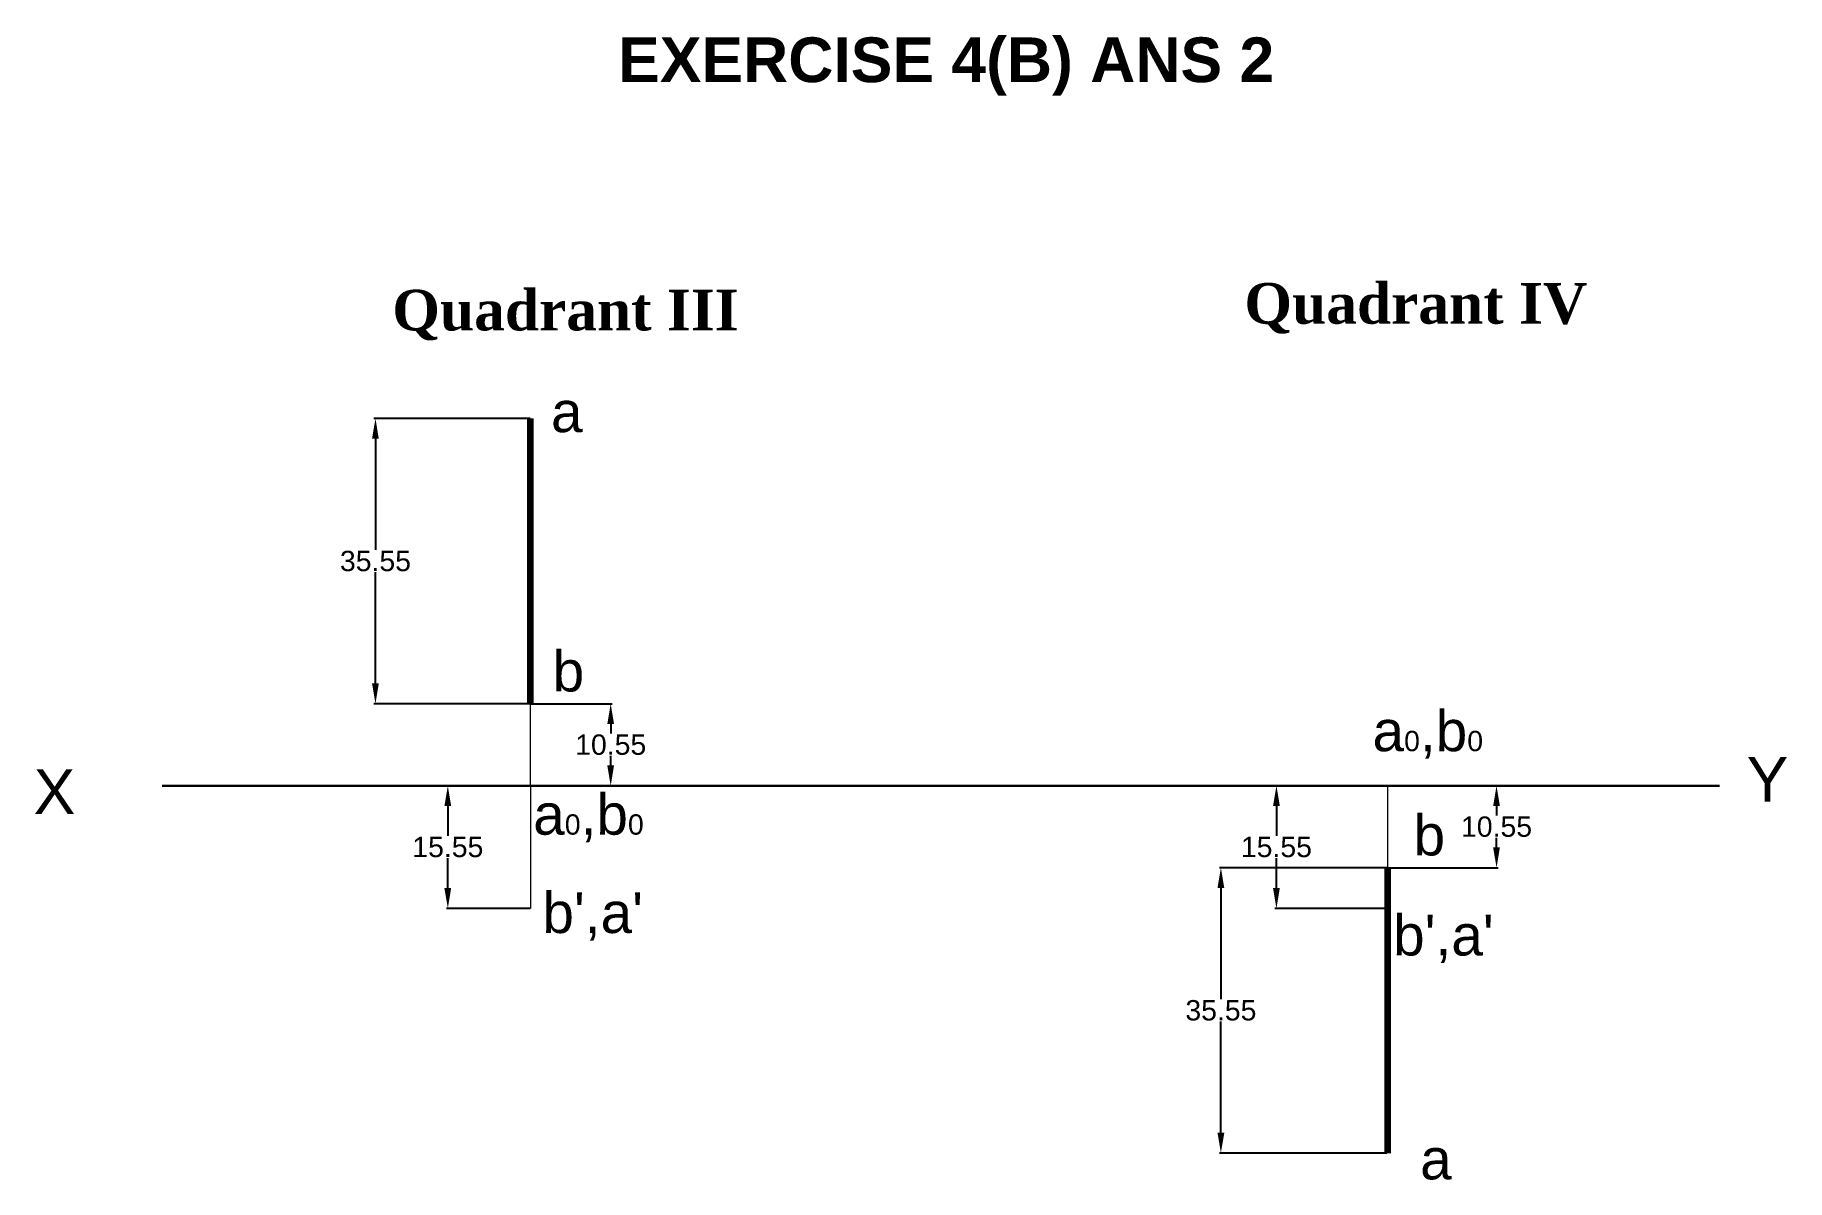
# Model space of a CAD drawing. Header units: millimetres. Extents: x -2 to 214, y 57 to 197.
import ezdxf

# ---------------------------------------------------------------- set-up
doc = ezdxf.new("R2010")
doc.units = ezdxf.units.MM
doc.layers.add('thick continuous', color=7, linetype='Continuous', lineweight=30)
doc.layers.add('thin continuous', color=7, linetype='Continuous', lineweight=13)
doc.styles.get("Standard").update_dxf_attribs({"font": 'arial.ttf'})
doc.dimstyles.get("Standard").update_dxf_attribs({"dimtxt": 2.5, "dimasz": 2.5, "dimexe": 0.18, "dimexo": 0.0625, "dimgap": 0.09, "dimtad": 0, "dimtih": 1, "dimtoh": 1, "dimzin": 0, "dimdsep": 46, "dimtxsty": 'Standard', "dimcen": 0.09, "dimadec": 0, "dimazin": 0, "dimtfac": 1, "dimtofl": 0, "dimtmove": 0, "dimatfit": 3, "dimfxl": 1, "dimtolj": 1, "dimtzin": 0, "dimarcsym": 0})

# ---------------------------------------------------------------- blocks, each defined once
blk = doc.blocks.new('*D0')
at = {"layer": 'Defpoints', "color": 0}
for p in [(59.37, 150.16), (40.3, 115.08), (59.37, 115.08)]:
    blk.add_point(p, dxfattribs=at)
at = {"layer": 'thin continuous', "color": 0, "lineweight": -2}
for p, q in [((59.31, 150.16), (40.12, 150.16)), ((40.3, 147.66), (40.3, 133.99)), ((40.3, 117.58), (40.3, 131.25)), ((59.31, 115.08), (40.12, 115.08))]:
    blk.add_line(p, q, dxfattribs=at)
at = {"layer": 'thin continuous', "color": 0}
for points in [[(40.71, 147.66), (39.88, 147.66), (40.3, 150.16)], [(39.88, 117.58), (40.71, 117.58), (40.3, 115.08)]]:
    blk.add_solid(points, dxfattribs=at)
at = {"layer": 'thin continuous', "color": 0, "insert": (40.3, 132.62), "char_height": 2.5, "attachment_point": 5}
blk.add_mtext('\\A1;35.55', dxfattribs=at)
blk = doc.blocks.new('*D1')
at = {"layer": 'Defpoints', "color": 0}
for p in [(59.37, 105), (49.2, 89.92), (59.37, 89.92)]:
    blk.add_point(p, dxfattribs=at)
at = {"layer": 'thin continuous', "color": 0, "lineweight": -2}
for p, q in [((59.31, 105), (49.02, 105)), ((49.2, 102.5), (49.2, 98.83)), ((49.2, 92.42), (49.2, 96.09)), ((59.31, 89.92), (49.02, 89.92))]:
    blk.add_line(p, q, dxfattribs=at)
at = {"layer": 'thin continuous', "color": 0}
for points in [[(49.61, 102.5), (48.78, 102.5), (49.2, 105)], [(48.78, 92.42), (49.61, 92.42), (49.2, 89.92)]]:
    blk.add_solid(points, dxfattribs=at)
at = {"layer": 'thin continuous', "color": 0, "insert": (49.2, 97.46), "char_height": 2.5, "attachment_point": 5}
blk.add_mtext('\\A1;15.55', dxfattribs=at)
blk = doc.blocks.new('*D2')
at = {"layer": 'Defpoints', "color": 0}
for p in [(59.31, 115.08), (59.31, 105), (69.23, 105)]:
    blk.add_point(p, dxfattribs=at)
at = {"layer": 'thin continuous', "color": 0, "lineweight": -2}
for p, q in [((59.37, 115.08), (69.41, 115.08)), ((69.23, 112.58), (69.23, 111.41)), ((69.23, 107.5), (69.23, 108.67)), ((59.37, 105), (69.41, 105))]:
    blk.add_line(p, q, dxfattribs=at)
at = {"layer": 'thin continuous', "color": 0}
for points in [[(69.64, 112.58), (68.81, 112.58), (69.23, 115.08)], [(68.81, 107.5), (69.64, 107.5), (69.23, 105)]]:
    blk.add_solid(points, dxfattribs=at)
at = {"layer": 'thin continuous', "color": 0, "insert": (69.23, 110.04), "char_height": 2.5, "attachment_point": 5}
blk.add_mtext('\\A1;10.55', dxfattribs=at)
blk = doc.blocks.new('*D3')
at = {"layer": 'Defpoints', "color": 0}
for p in [(164.74, 94.92), (144.27, 59.84), (164.74, 59.84)]:
    blk.add_point(p, dxfattribs=at)
at = {"layer": 'thin continuous', "color": 0, "lineweight": -2}
for p, q in [((164.68, 94.92), (144.09, 94.92)), ((144.27, 92.42), (144.27, 78.75)), ((144.27, 62.34), (144.27, 76.01)), ((164.68, 59.84), (144.09, 59.84))]:
    blk.add_line(p, q, dxfattribs=at)
at = {"layer": 'thin continuous', "color": 0}
for points in [[(144.69, 92.42), (143.85, 92.42), (144.27, 94.92)], [(143.85, 62.34), (144.69, 62.34), (144.27, 59.84)]]:
    blk.add_solid(points, dxfattribs=at)
at = {"layer": 'thin continuous', "color": 0, "insert": (144.27, 77.38), "char_height": 2.5, "attachment_point": 5}
blk.add_mtext('\\A1;35.55', dxfattribs=at)
blk = doc.blocks.new('*D4')
at = {"layer": 'Defpoints', "color": 0}
for p in [(164.74, 105), (164.68, 94.92), (178.17, 94.92)]:
    blk.add_point(p, dxfattribs=at)
at = {"layer": 'thin continuous', "color": 0, "lineweight": -2}
for p, q in [((164.8, 105), (178.35, 105)), ((178.17, 102.5), (178.17, 101.33)), ((178.17, 97.42), (178.17, 98.59)), ((164.74, 94.92), (178.35, 94.92))]:
    blk.add_line(p, q, dxfattribs=at)
at = {"layer": 'thin continuous', "color": 0}
for points in [[(178.58, 102.5), (177.75, 102.5), (178.17, 105)], [(177.75, 97.42), (178.58, 97.42), (178.17, 94.92)]]:
    blk.add_solid(points, dxfattribs=at)
at = {"layer": 'thin continuous', "color": 0, "insert": (178.17, 99.96), "char_height": 2.5, "attachment_point": 5}
blk.add_mtext('\\A1;10.55', dxfattribs=at)
blk = doc.blocks.new('*D5')
at = {"layer": 'Defpoints', "color": 0}
for p in [(164.8, 105), (151.1, 89.92), (164.74, 89.92)]:
    blk.add_point(p, dxfattribs=at)
at = {"layer": 'thin continuous', "color": 0, "lineweight": -2}
for p, q in [((164.74, 105), (150.92, 105)), ((151.1, 102.5), (151.1, 98.83)), ((151.1, 92.42), (151.1, 96.09)), ((164.68, 89.92), (150.92, 89.92))]:
    blk.add_line(p, q, dxfattribs=at)
at = {"layer": 'thin continuous', "color": 0}
for points in [[(151.52, 102.5), (150.68, 102.5), (151.1, 105)], [(150.68, 92.42), (151.52, 92.42), (151.1, 89.92)]]:
    blk.add_solid(points, dxfattribs=at)
at = {"layer": 'thin continuous', "color": 0, "insert": (151.1, 97.46), "char_height": 2.5, "attachment_point": 5}
blk.add_mtext('\\A1;15.55', dxfattribs=at)

msp = doc.modelspace()

# ---------------------------------------------------------------- linework, layer by layer
at = {"layer": 'thick continuous', "lineweight": 100}
for p, q in [((59.371, 115.08), (59.371, 150.16)), ((164.741, 94.92), (164.741, 59.84))]:
    msp.add_line(p, q, dxfattribs=at)
at = {"layer": 'thick continuous'}
msp.add_line((14.077, 105), (205.58, 105), dxfattribs=at)
at = {"layer": 'thin continuous'}
for p, q in [((59.371, 105), (59.371, 115.08)), ((59.371, 105), (59.371, 89.92)), ((59.371, 105), (59.371, 105)), ((164.741, 105), (164.741, 94.92)), ((164.741, 105), (164.741, 89.92))]:
    msp.add_line(p, q, dxfattribs=at)

# ---------------------------------------------------------------- texts
at = {"layer": 'thin continuous', "attachment_point": 1}
for s, width, gutter_width, insert, char_height in [('{\\fArial|b1|i0|c0|p34;EXERCISE 4(B) ANS 2}', 195.28966, 195.29, (70.143, 197.007), 5.5), ('{\\fTimes New Roman|b1|i0|c0|p34;Quadrant III}', 82.02186, 82.022, (42.363, 165.986), 5), ('{\\fTimes New Roman|b1|i0|c0|p34;Quadrant IV}', 82.02186, 82.022, (147.151, 166.813), 5), ('a', 9.99436, 12.5, (61.884, 153.475), 5), ('b', 9.99436, 12.5, (62.089, 121.592), 5), ('a{\\H0.5x;0},b{\\H0.5x;0}', 9.99436, 12.5, (162.917, 114.251), 5), ('Y', 13.83762, 12.5, (208.929, 108.539), 5.5), ('X', 13.83762, 12.5, (-1.737, 107.039), 5.5), ('a{\\H0.5x;0},b{\\H0.5x;0}', 9.99436, 12.5, (59.701, 103.988), 5), ('b', 9.99436, 12.5, (167.958, 101.432), 5), ("b',a'", 9.99436, 12.5, (60.827, 91.899), 5), ("b',a'", 9.99436, 12.5, (165.446, 89.134), 5), ('a', 9.99436, 12.5, (168.771, 61.606), 5)]:
    msp.add_mtext_dynamic_manual_height_columns(s, width=width, gutter_width=gutter_width, heights=[0], dxfattribs=dict(at, insert=insert, char_height=char_height))

# ---------------------------------------------------------------- dimensions: what is measured, and where the dimension line sits
at = {"layer": 'thin continuous'}
for p1, p2, distance, text, picture, middle in [((59.371, 150.16), (59.371, 115.08), -19.074, '35.55', '*D0', (40.297, 132.62)), ((59.309, 115.08), (59.309, 105), 9.918, '10.55', '*D2', (69.227, 110.04)), ((59.371, 105), (59.371, 89.92), -10.175, '15.55', '*D1', (49.196, 97.46))]:
    dim = msp.add_aligned_dim(p1=p1, p2=p2, distance=distance, text=text, dimstyle='Standard', dxfattribs=at)
    dim.commit()
    dim.dimension.update_dxf_attribs({"geometry": picture, "text_midpoint": middle})
for base, p1, p2, text, picture, middle in [((151.1, 89.92), (164.804, 105), (164.741, 89.92), '15.55', '*D5', (151.1, 97.46)), ((178.168, 94.92), (164.741, 105), (164.679, 94.92), '10.55', '*D4', (178.168, 99.96)), ((144.269, 59.84), (164.741, 94.92), (164.741, 59.84), '35.55', '*D3', (144.269, 77.38))]:
    dim = msp.add_linear_dim(base=base, p1=p1, p2=p2, angle=90, text=text, dimstyle='Standard', dxfattribs=at)
    dim.commit()
    dim.dimension.update_dxf_attribs({"geometry": picture, "text_midpoint": middle})

doc.saveas('drawing.dxf')
